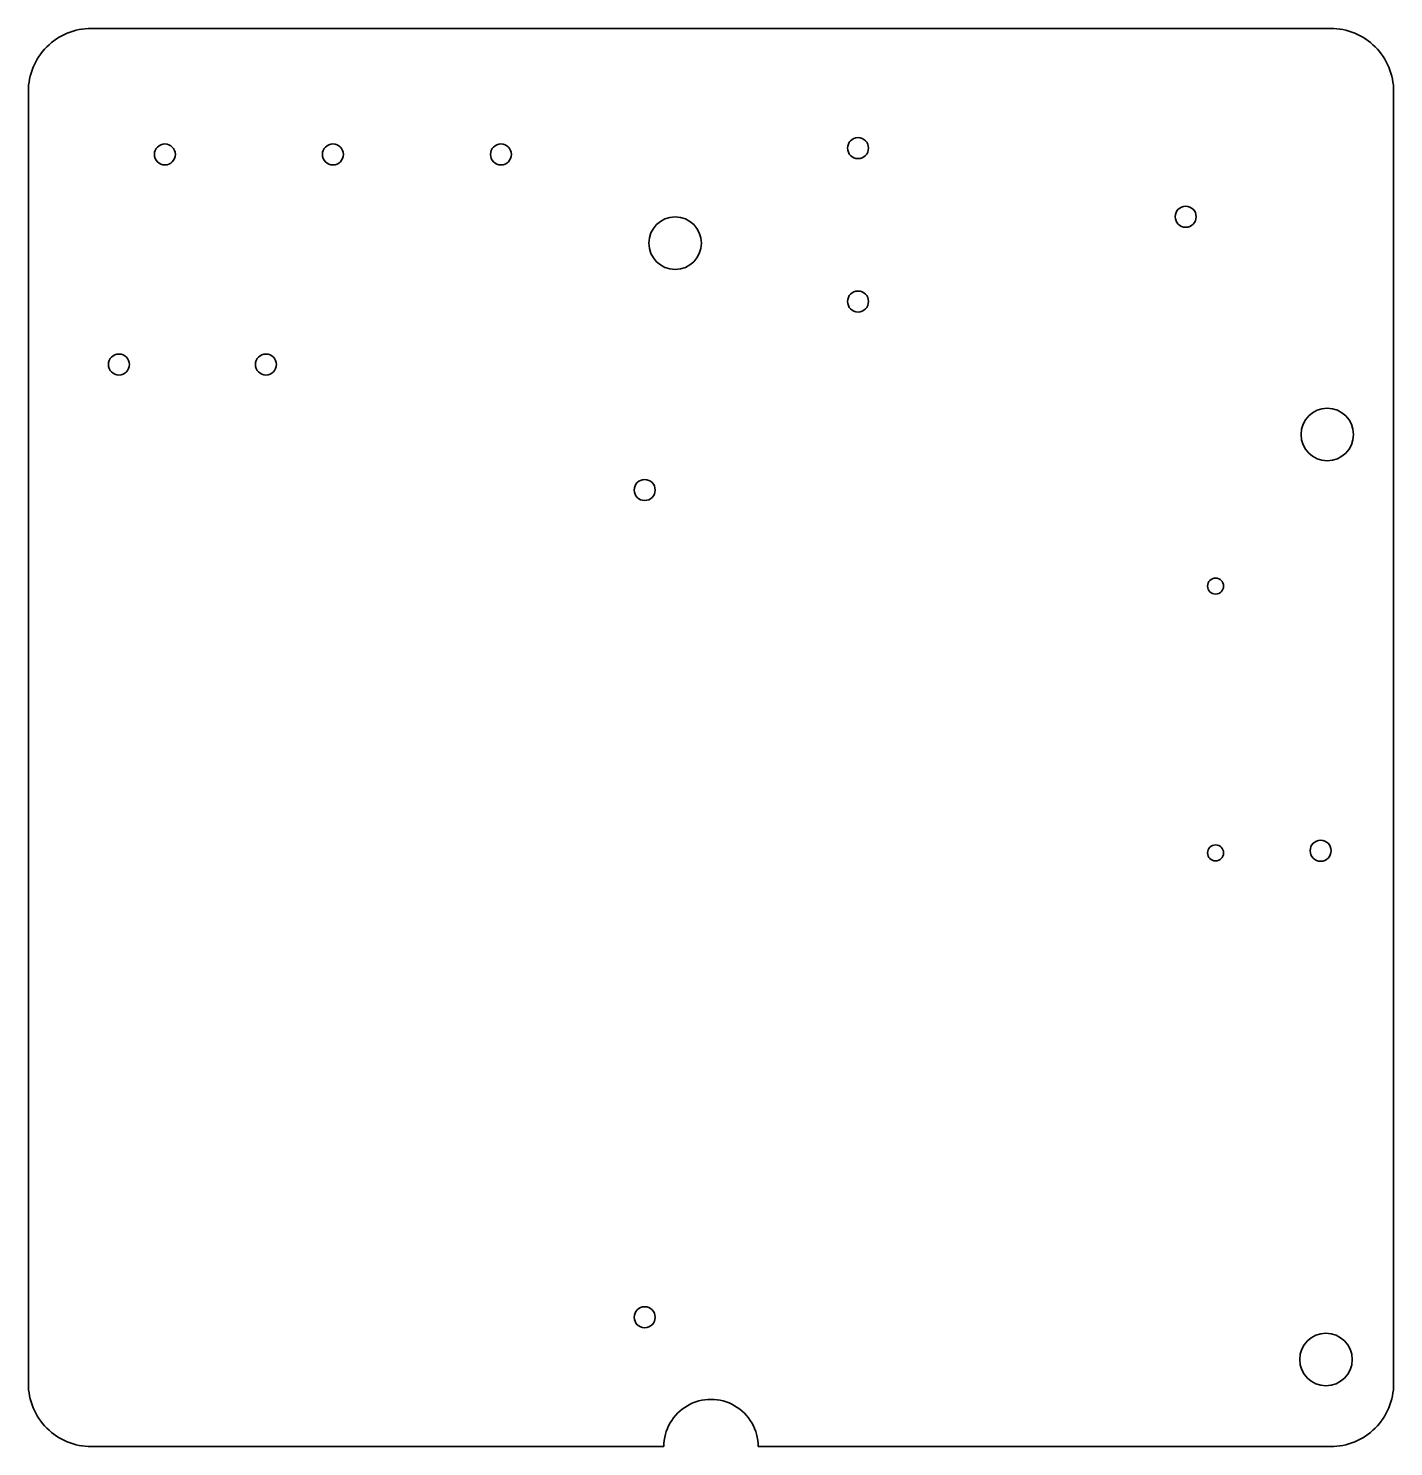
# Model space of a CAD drawing. Extents: x 116 to 181, y 71.2 to 138.8.
import ezdxf

# ---------------------------------------------------------------- set-up
doc = ezdxf.new("R2010")
doc.units = 0

msp = doc.modelspace()

# ---------------------------------------------------------------- linework, layer by layer
at = {"color": 7, "lineweight": 35}
for p, q in [((178, 138.75), (119, 138.75)), ((116, 135.75), (116, 74.25)), ((181, 74.25), (181, 135.75)), ((119, 71.25), (146.25, 71.25)), ((150.75, 71.25), (178, 71.25))]:
    msp.add_line(p, q, dxfattribs=at)
for centre, radius in [((122.5, 132.75), 0.5), ((130.5, 132.75), 0.5), ((138.5, 132.75), 0.5), ((155.5, 133.050003), 0.5), ((171.099167, 129.784912), 0.5), ((146.791641, 128.525742), 1.25), ((155.5, 125.75), 0.5), ((120.311768, 122.751595), 0.5), ((127.311768, 122.751595), 0.5), ((177.839493, 119.420738), 1.25), ((145.343399, 116.778191), 0.5), ((172.521393, 112.206192), 0.381), ((177.524918, 99.611732), 0.5), ((172.521393, 99.506195), 0.381), ((145.343399, 77.408188), 0.5), ((177.777542, 75.395584), 1.25)]:
    msp.add_circle(centre, radius, dxfattribs=at)
for centre, radius, start, end in [((119, 135.75), 3, 90.000003, 180.000005), ((178, 135.75), 3, 0, 90.000003), ((119, 74.25), 3, 179.999995, 269.999997), ((178, 74.25), 3, 269.999997, 360), ((148.5, 71.25), 2.25, 0, 180.000005)]:
    msp.add_arc(centre, radius, start, end, dxfattribs=at)

doc.saveas('drawing.dxf')
